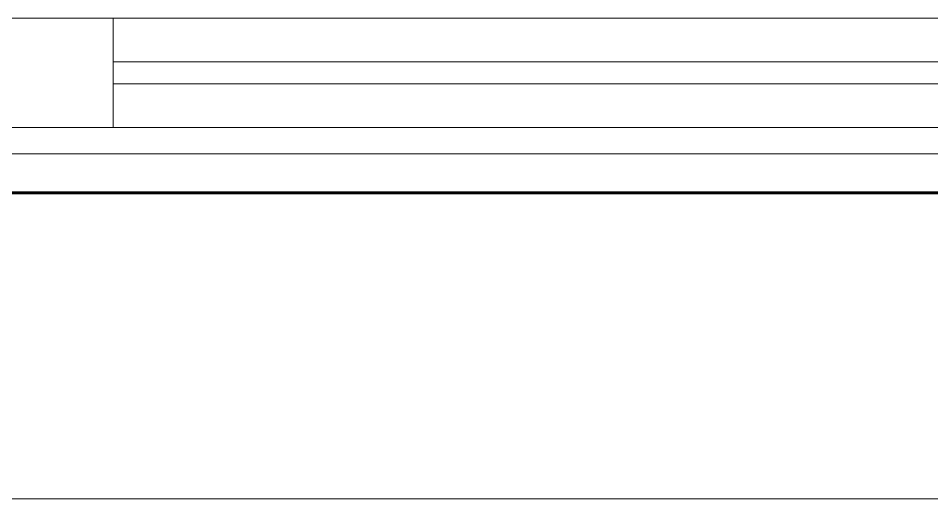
# Model space of a CAD drawing. Header units: millimetres. Extents: x -1113 to 415037, y -3642 to 28069.
# Drawn here: x 37231.2 to 37649.7, y -394.1 to -174.1 of the extents above; entities that cross this region are included whole.
import ezdxf

# ---------------------------------------------------------------- set-up
doc = ezdxf.new("R2010")
doc.units = ezdxf.units.MM
for name, color, linetype, lineweight in [('0) Стена 3.93м', 3, 'Continuous', 60), ('1) Окна 2.25м-', 6, 'Continuous', 60), ('A-GLAZ', 7, 'Continuous', 9), ('A-GLAZ-1', 7, 'Continuous', 5), ('A-WALL', 7, 'Continuous', 5)]:
    doc.layers.add(name, color=color, linetype=linetype, lineweight=lineweight)

# ---------------------------------------------------------------- blocks, each defined once
blk = doc.blocks.new('120_Окно_СКБ_1Ст - 120_Окно_СКБ_1Ст 900х2500_h_-V152-Объем проектирования 1 этажа')
at = {"layer": 'A-GLAZ'}
for p, q in [((380, -87), (-380, -87)), ((330, -137), (330, -87)), ((-400, -137), (400, -137)), ((400, -137), (-400, -137))]:
    blk.add_line(p, q, dxfattribs=at)
at = {"layer": 'A-GLAZ-1'}
for p, q in [((450, -57), (-450, -57)), ((-330, -107), (330, -107)), ((330, -117), (-330, -117))]:
    blk.add_line(p, q, dxfattribs=at)
blk = doc.blocks.new('1floor')
at = {"layer": 'A-WALL'}
for p, q in [((33610, -100), (37990, -100)), ((37990, -258), (37090, -258))]:
    blk.add_line(p, q, dxfattribs=at)
at = {"layer": 'A-GLAZ', "color": 3, "rotation": 180}
blk.add_blockref('120_Окно_СКБ_1Ст - 120_Окно_СКБ_1Ст 900х2500_h_-V152-Объем проектирования 1 этажа', (37540, -175), dxfattribs=at)

msp = doc.modelspace()

# ---------------------------------------------------------------- linework, layer by layer
at = {"layer": '1) Окна 2.25м-'}
msp.add_lwpolyline([(37154.7, -254.06), (38054.7, -254.06)], dxfattribs=at)

# ---------------------------------------------------------------- block references
at = {"layer": '0) Стена 3.93м'}
msp.add_blockref('1floor', (64.7, -136.06), dxfattribs=at)

doc.saveas('drawing.dxf')
